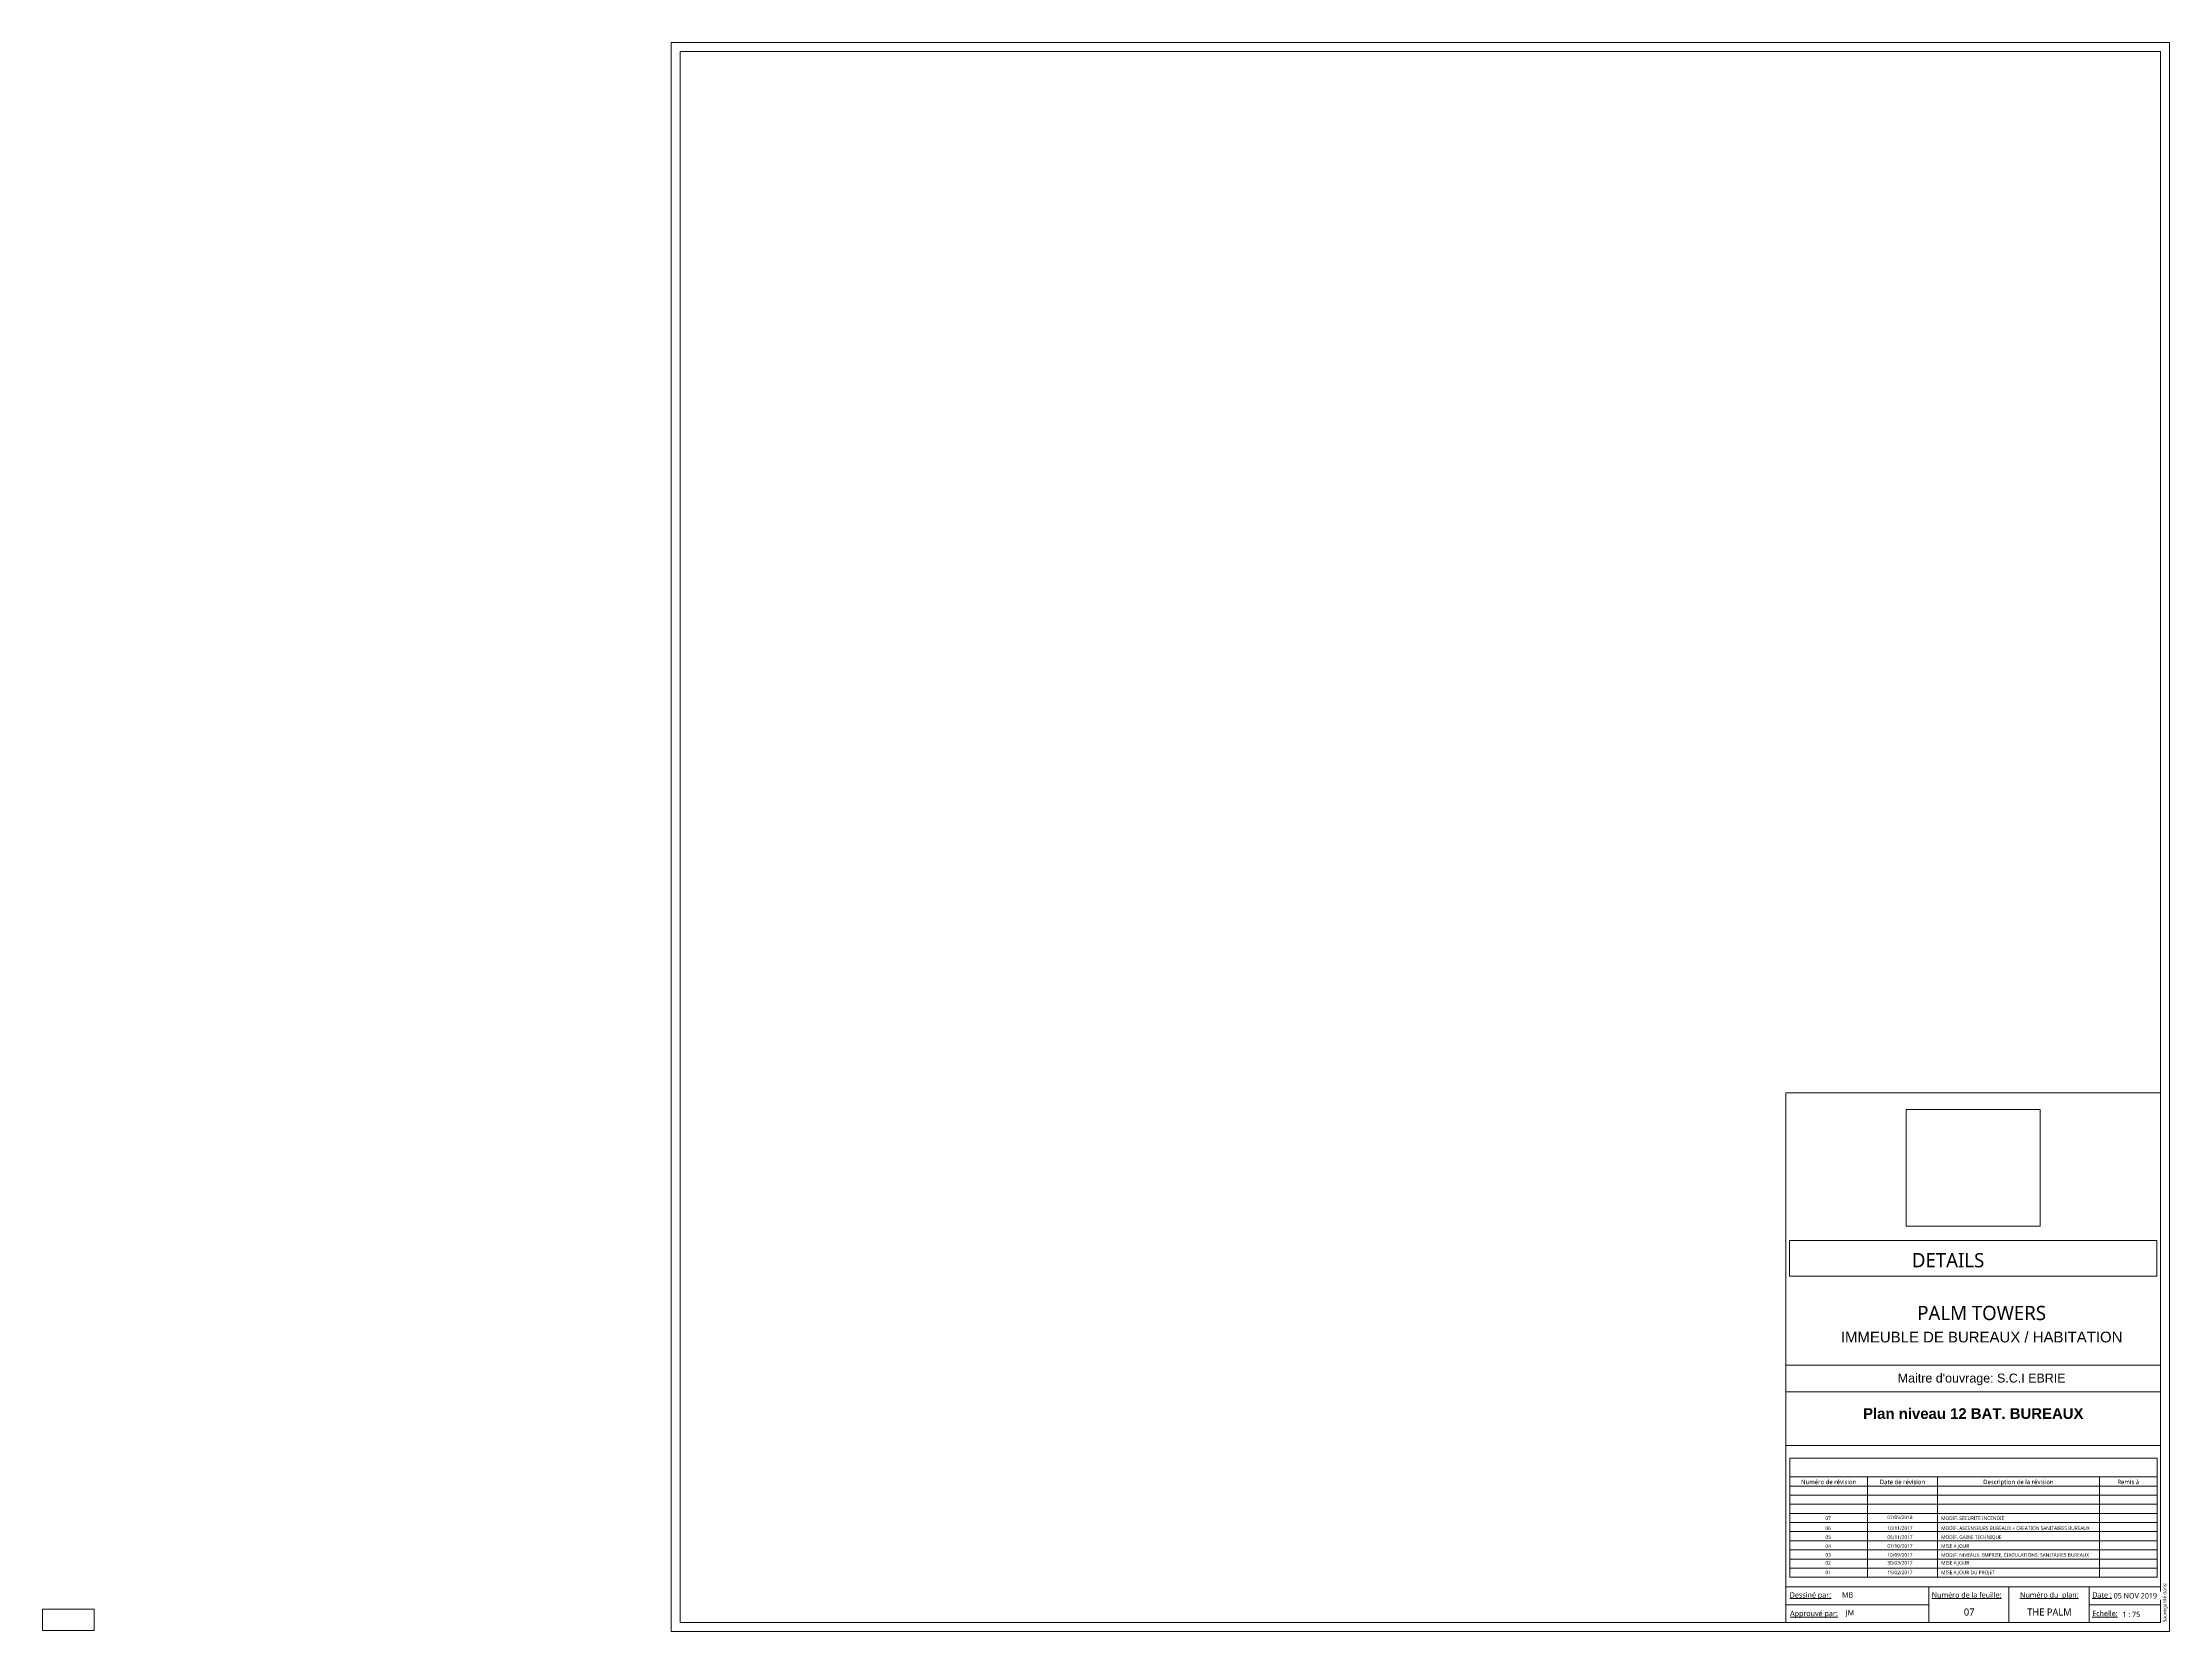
# Paper-space layout 'Layout1' of a CAD drawing. Header units: millimetres. Extents: x -2 to 1190, y -2 to 889.
import ezdxf

# ---------------------------------------------------------------- set-up
doc = ezdxf.new("R2010")
doc.units = ezdxf.units.MM
for name, color, linetype, lineweight in [('AS-24_TRES-FIN', 9, 'Continuous', 9), ('AS-30_COTE-1', 1, 'Continuous', 5), ('AS-31_TXT-1', 32, 'Continuous', 5)]:
    doc.layers.add(name, color=color, linetype=linetype, lineweight=lineweight)
doc.styles.add('Arial_4', font='arial.ttf', dxfattribs={"height": 6})
doc.styles.add('Arial_5', font='arial.ttf', dxfattribs={"height": 5})
doc.styles.add('Arial_B_6', font='arialbd.ttf', dxfattribs={"height": 5.984127})
doc.styles.add('Trebuchet MS_5', font='trebuc.ttf', dxfattribs={"height": 3})
doc.styles.add('Trebuchet MS_6', font='trebuc.ttf', dxfattribs={"height": 2})
doc.styles.add('Trebuchet MS_7', font='trebuc.ttf', dxfattribs={"height": 8})
doc.styles.add('Trebuchet MS_8', font='trebuc.ttf', dxfattribs={"height": 4})
doc.styles.add('Trebuchet MS_9', font='trebuc.ttf', dxfattribs={"height": 2.5})
doc.styles.add('Trebuchet MS_I', font='trebucit.ttf', dxfattribs={"height": 2})
picture_1 = doc.add_image_def('image1.jpg', size_in_pixel=(1290, 1124))

# ---------------------------------------------------------------- blocks, each defined once
blk = doc.blocks.new('a1 Cartouche avec révisions - 84x89_1 _4x3 A4_ 2-3606341-Plan niveau 12 BAT_ BUREAUX')
at = {"layer": 'AS-31_TXT-1'}
for p, q in [((350.5, 889), (350.5, -2)), ((1190.5, 889), (350.5, 889)), ((355.5, 3), (355.5, 884)), ((355.5, 884), (1185.5, 884)), ((1185.5, 884), (1185.5, 3)), ((1190.5, -2), (1190.5, 889)), ((1185.5, 300), (975.5, 300)), ((975.5, 3), (975.5, 300)), ((977.5, 217.3), (977.5, 197.3)), ((977.5, 217.3), (1183.5, 217.3)), ((1183.5, 217.3), (1183.5, 197.3)), ((977.5, 197.3), (1183.5, 197.3)), ((975.5, 147.3), (1185.5, 147.3)), ((975.5, 132.3), (1185.5, 132.3)), ((975.5, 102.3), (1185.5, 102.3)), ((975.5, 23), (1185.5, 23)), ((1055.5, 13), (975.5, 13)), ((1055.5, 23), (1055.5, 3)), ((1100.5, 3), (1100.5, 23)), ((1145.5, 3), (1145.5, 23)), ((1145.5, 13), (1185.5, 13)), ((1185.5, 3), (355.5, 3)), ((350.5, -2), (1190.5, -2))]:
    blk.add_line(p, q, dxfattribs=at)
at = {"layer": 'AS-31_TXT-1', "attachment_point": 1}
for s, insert, char_height, width, style in [('07', (997.6, 62.5), 2, 3.688, 'Trebuchet MS_6'), ('07/05/2018', (1032.3, 63), 2, 18.439, 'Trebuchet MS_6'), ('MODIF. SECURITE INCENDIE', (1062.5, 62.5), 2, 41.848, 'Trebuchet MS_6'), ('06', (997.6, 56.9), 2, 3.688, 'Trebuchet MS_6'), ('05', (997.6, 51.9), 2, 3.688, 'Trebuchet MS_6'), ('06/11/2017', (1032.3, 51.9), 2, 18.439, 'Trebuchet MS_6'), ('10/11/2017', (1032.3, 56.9), 2, 18.439, 'Trebuchet MS_6'), ('MODIF. ASCENSEURS BUREAUX + CREATION SANITAIRES BUREAUX', (1062.5, 56.9), 2, 99.409, 'Trebuchet MS_6'), ('MODIF. GAINE TECHNIQUE', (1062.5, 51.9), 2, 40.084, 'Trebuchet MS_6'), ('04', (997.6, 46.9), 2, 3.688, 'Trebuchet MS_6'), ('03', (997.6, 41.9), 2, 3.688, 'Trebuchet MS_6'), ('02', (997.6, 37.5), 2, 3.688, 'Trebuchet MS_6'), ('07/10/2017', (1032.3, 46.9), 2, 18.439, 'Trebuchet MS_6'), ('30/03/2017', (1032.3, 37.5), 2, 18.439, 'Trebuchet MS_6'), ('10/09/2017', (1032.3, 41.9), 2, 18.439, 'Trebuchet MS_6'), ('MISE A JOUR', (1062.5, 46.9), 2, 19.321, 'Trebuchet MS_6'), ('MODIF. NIVEAUX, EMPRISE, CIRCULATIONS, SANITAIRES BUREAUX', (1062.5, 41.9), 2, 99.73, 'Trebuchet MS_6'), ('MISE A JOUR ', (1062.5, 37.5), 2, 20.363, 'Trebuchet MS_6'), ('01', (997.6, 32.1), 2, 3.688, 'Trebuchet MS_6'), ('15/02/2017', (1032.3, 32.1), 2, 18.439, 'Trebuchet MS_6'), ('MISE A JOUR DU PROJET', (1062.5, 32.1), 2, 37.519, 'Trebuchet MS_6'), ('\\LDessiné par:', (977.6, 20), 3, 28.219, 'Trebuchet MS_5'), ('MB', (1006.9, 20), 3, 6.494, 'Trebuchet MS_5'), ('\\LNuméro de la feuille:', (1057.2, 20), 3, 49.143, 'Trebuchet MS_5'), ('\\LNuméro du  plan:', (1106.7, 20), 3, 40.004, 'Trebuchet MS_5'), ('\\LDate :', (1147.2, 20), 3, 14.11, 'Trebuchet MS_5'), ('\\LApprouvé par:', (977.8, 9.6), 3, 32.709, 'Trebuchet MS_5'), ('JM', (1009, 10), 3, 6.093, 'Trebuchet MS_5'), ('\\LEchelle:', (1147.2, 9.6), 3, 18.679, 'Trebuchet MS_5')]:
    blk.add_mtext(s, dxfattribs=dict(at, insert=insert, char_height=char_height, width=width, style=style))
at = {"layer": 'AS-31_TXT-1', "insert": (1186.8, 3.1), "char_height": 2, "width": 27.177, "attachment_point": 1, "rotation": 90, "style": 'Trebuchet MS_I'}
blk.add_mtext('Sauvegardé dans:', dxfattribs=at)
at = {"layer": 'AS-31_TXT-1'}
image = blk.add_image(picture_1, insert=(1042.9, 225.3), size_in_units=(75.1, 65.4), dxfattribs=at)
image.dxf.flags = 7

psp = doc.layouts.get("Layout1")

# ---------------------------------------------------------------- linework, layer by layer
at = {"layer": 'AS-24_TRES-FIN', "lineweight": 5}
for p, q in [((977.7, 95.2), (977.7, 84.7)), ((1183.6, 95.2), (977.7, 95.2)), ((977.7, 84.7), (977.7, 79.5)), ((977.7, 84.7), (1183.6, 84.7)), ((1021.2, 84.7), (1021.2, 79.5)), ((1060.5, 84.7), (1060.5, 79.5)), ((1151.2, 84.7), (1151.2, 79.5)), ((1183.6, 84.7), (1183.6, 95.2)), ((1183.6, 84.7), (1183.6, 79.5)), ((1183.6, 79.5), (977.7, 79.5)), ((977.7, 79.5), (977.7, 28.4)), ((1183.6, 74.4), (977.7, 74.4)), ((1021.2, 79.5), (1021.2, 28.4)), ((1060.5, 79.5), (1060.5, 28.4)), ((1151.2, 79.5), (1151.2, 28.4)), ((1183.6, 79.5), (1183.6, 28.4)), ((1183.6, 69.3), (977.7, 69.3)), ((1183.6, 64.2), (977.7, 64.2)), ((1183.6, 59.1), (977.7, 59.1)), ((1183.6, 54), (977.7, 54)), ((1183.6, 48.8), (977.7, 48.8)), ((1183.6, 43.7), (977.7, 43.7)), ((1183.6, 38.6), (977.7, 38.6)), ((1183.6, 33.5), (977.7, 33.5)), ((1183.6, 28.4), (977.7, 28.4))]:
    psp.add_line(p, q, dxfattribs=at)

# ---------------------------------------------------------------- block references
at = {"layer": 'AS-31_TXT-1'}
psp.add_blockref('a1 Cartouche avec révisions - 84x89_1 _4x3 A4_ 2-3606341-Plan niveau 12 BAT_ BUREAUX', (0, 0), dxfattribs=at)

# ---------------------------------------------------------------- texts
at = {"layer": 'AS-30_COTE-1', "char_height": 2.5, "attachment_point": 2, "line_spacing_factor": 1.048425, "style": 'Trebuchet MS_9'}
for s, insert, width in [('Numéro de révision', (999.4, 83.1), 36.186), ('Date de révision', (1040.8, 83.1), 30.372), ('Description de la révision', (1105.8, 83.1), 47.444), ('Remis à', (1167.4, 83.1), 14.536)]:
    psp.add_mtext(s, dxfattribs=dict(at, insert=insert, width=width))

# ---------------------------------------------------------------- viewports
at = {"layer": '0'}
psp.add_viewport(center=(12.5, 4.5), size=(28.9, 12), view_center_point=(12.46212, 4.5), view_height=12, dxfattribs=at)

# ---------------------------------------------------------------- next in the draw order: texts
at = {"layer": 'AS-31_TXT-1', "bg_fill": 3, "box_fill_scale": 1.25, "bg_fill_color": 256, "bg_fill_true_color": 13158600, "bg_fill_transparency": 0}
for s, insert, char_height, width, attachment_point, line_spacing_factor, style in [('DETAILS', (1046.1, 210.2), 8, 47.897, 1, 1.048425, 'Trebuchet MS_7'), ('PALM TOWERS', (1085.2, 180.6), 8, 85.106, 2, 1.048425, 'Trebuchet MS_7'), ("Maitre d'ouvrage: S.C.I EBRIE", (1085.2, 142.6), 5, 112.513, 2, 0.941778, 'Arial_5'), ('Plan niveau 12 BAT. BUREAUX', (1080.5, 123.2), 5.984, 143.08, 2, 0.941778, 'Arial_B_6'), ('07', (1078.2, 10.9), 4, 7.026, 2, 1.048425, 'Trebuchet MS_8'), ('THE PALM', (1123.2, 10.9), 4, 29.589, 2, 1.048425, 'Trebuchet MS_8'), ('1 : 75', (1164.1, 9.1), 3, 12.804, 1, 1.048425, 'Trebuchet MS_5')]:
    psp.add_mtext(s, dxfattribs=dict(at, insert=insert, char_height=char_height, width=width, attachment_point=attachment_point, line_spacing_factor=line_spacing_factor, style=style))

# ---------------------------------------------------------------- next in the draw order: texts
for s, insert, char_height, width, attachment_point, line_spacing_factor, style in [('IMMEUBLE DE BUREAUX / HABITATION', (1085.2, 166.1), 6, 188.388, 2, 0.941778, 'Arial_4'), ('05 NOV 2019', (1159.2, 19.5), 3, 28.355, 1, 1.048425, 'Trebuchet MS_5')]:
    psp.add_mtext(s, dxfattribs=dict(at, insert=insert, char_height=char_height, width=width, attachment_point=attachment_point, line_spacing_factor=line_spacing_factor, style=style))

doc.saveas('drawing.dxf')
